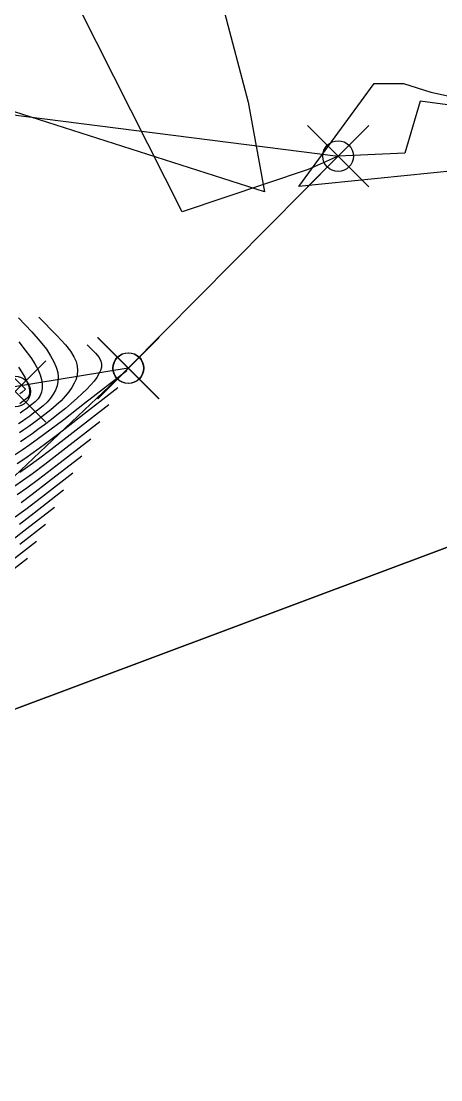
# Model space of a CAD drawing. Extents: x 83 to 1412852, y -76 to 4931706.
# Drawn here: x 1412711.89 to 1412722.84, y 4931544.86 to 4931572.48 of the extents above; entities that cross this region are included whole.
import ezdxf

# ---------------------------------------------------------------- set-up
doc = ezdxf.new("R2010")
doc.units = 0
doc.header["$MEASUREMENT"] = 0
doc.header["$PDMODE"] = 35
doc.header["$PDSIZE"] = 0.8
doc.layers.get('0').update_dxf_attribs({"color": 1, "linetype": 'CONTINUOUS'})
for name, color, linetype in [('Ground topo-Rev01', 1, 'CONTINUOUS'), ('New scratch layer', 1, 'CONTINUOUS'), ('nz-property-titles(LINZ DOWNLOAD)', 1, 'CONTINUOUS')]:
    doc.layers.add(name, color=color, linetype=linetype)

msp = doc.modelspace()

# ---------------------------------------------------------------- linework, layer by layer
for points in [[(1412711.814, 4931564.741), (1412712.163, 4931564.374), (1412712.38, 4931564.127), (1412712.545, 4931563.92), (1412712.657, 4931563.751), (1412712.744, 4931563.595), (1412712.805, 4931563.451), (1412712.841, 4931563.319), (1412712.852, 4931563.199), (1412712.845, 4931563.082), (1412712.823, 4931562.968), (1412712.783, 4931562.858), (1412712.727, 4931562.75), (1412712.655, 4931562.646), (1412712.566, 4931562.544), (1412712.46, 4931562.446), (1412712.338, 4931562.35), (1412712.222, 4931562.262), (1412712.112, 4931562.18), (1412712.008, 4931562.105), (1412711.91, 4931562.037), (1412711.819, 4931561.975)], [(1412712.35, 4931564.756), (1412712.82, 4931564.281), (1412713.042, 4931564.039), (1412713.173, 4931563.871), (1412713.265, 4931563.725), (1412713.319, 4931563.601), (1412713.351, 4931563.481), (1412713.362, 4931563.365), (1412713.352, 4931563.253), (1412713.32, 4931563.145), (1412713.273, 4931563.036), (1412713.21, 4931562.924), (1412713.132, 4931562.811), (1412713.038, 4931562.697), (1412712.928, 4931562.58), (1412712.803, 4931562.462), (1412712.663, 4931562.342), (1412712.507, 4931562.22), (1412712.358, 4931562.107), (1412712.218, 4931562.002), (1412712.085, 4931561.907), (1412711.96, 4931561.819), (1412711.843, 4931561.741)], [(1412711.825, 4931564.114), (1412711.996, 4931563.901), (1412712.137, 4931563.709), (1412712.248, 4931563.537), (1412712.33, 4931563.385), (1412712.383, 4931563.253), (1412712.418, 4931563.129), (1412712.435, 4931563.012), (1412712.434, 4931562.904), (1412712.417, 4931562.804), (1412712.381, 4931562.711), (1412712.328, 4931562.626), (1412712.257, 4931562.55), (1412712.169, 4931562.481), (1412712.085, 4931562.417), (1412712.006, 4931562.358), (1412711.931, 4931562.304), (1412711.86, 4931562.254)], [(1412713.61, 4931564.039), (1412713.825, 4931563.821), (1412713.92, 4931563.704), (1412713.965, 4931563.615), (1412713.986, 4931563.531), (1412713.981, 4931563.451), (1412713.959, 4931563.367), (1412713.919, 4931563.279), (1412713.863, 4931563.187), (1412713.789, 4931563.092), (1412713.701, 4931562.989), (1412713.598, 4931562.88), (1412713.48, 4931562.765), (1412713.349, 4931562.643), (1412713.202, 4931562.515), (1412713.041, 4931562.379), (1412712.866, 4931562.238), (1412712.675, 4931562.09), (1412712.495, 4931561.952), (1412712.324, 4931561.825), (1412712.162, 4931561.708), (1412712.01, 4931561.602), (1412711.868, 4931561.506)], [(1412646.87, 4931551.86), (1412664.06, 4931547.3), (1412680.47, 4931547.31), (1412698.54, 4931552.49), (1412706.91, 4931556.07), (1412714.69, 4931563.43)], [(1412711.455, 4931563.432), (1412712.004, 4931562.877)], [(1412714.645, 4931563.363), (1412713.543, 4931562.504), (1412712.997, 4931562.082), (1412712.638, 4931561.809), (1412712.344, 4931561.591), (1412712.115, 4931561.427), (1412711.911, 4931561.286), (1412711.731, 4931561.168)], [(1412711.82, 4931563.451), (1412711.914, 4931563.306), (1412711.99, 4931563.175), (1412712.047, 4931563.056), (1412712.086, 4931562.95), (1412712.106, 4931562.857), (1412712.107, 4931562.777), (1412712.09, 4931562.709), (1412712.054, 4931562.654), (1412712, 4931562.611), (1412711.949, 4931562.572), (1412711.9, 4931562.536), (1412711.853, 4931562.502)], [(1412714.409, 4931562.917), (1412713.355, 4931562.096), (1412712.832, 4931561.691), (1412712.487, 4931561.431), (1412712.204, 4931561.223), (1412711.983, 4931561.067), (1412711.785, 4931560.934)], [(1412712.004, 4931562.877), (1412711.901, 4931562.796), (1412711.85, 4931562.757)], [(1412714.174, 4931562.472), (1412713.167, 4931561.687), (1412712.666, 4931561.301), (1412712.336, 4931561.053), (1412712.064, 4931560.855), (1412711.851, 4931560.708)], [(1412713.938, 4931562.026), (1412712.979, 4931561.278), (1412712.501, 4931560.911), (1412712.185, 4931560.675), (1412711.924, 4931560.487), (1412711.719, 4931560.348)], [(1412713.703, 4931561.58), (1412712.791, 4931560.869), (1412712.336, 4931560.52), (1412712.035, 4931560.297), (1412711.785, 4931560.12)], [(1412713.467, 4931561.135), (1412712.603, 4931560.46), (1412712.171, 4931560.13), (1412711.884, 4931559.919)], [(1412713.232, 4931560.689), (1412712.415, 4931560.052), (1412712.006, 4931559.74), (1412711.733, 4931559.541)], [(1412712.996, 4931560.243), (1412712.227, 4931559.643), (1412711.841, 4931559.349)], [(1412712.761, 4931559.797), (1412712.039, 4931559.234), (1412711.676, 4931558.959)], [(1412712.525, 4931559.352), (1412711.85, 4931558.825)], [(1412712.29, 4931558.906), (1412711.662, 4931558.416)], [(1412712.055, 4931558.46), (1412711.474, 4931558.008)]]:
    msp.add_lwpolyline(points)
at = {"layer": 'Ground topo-Rev01', "color": 7}
for p in [(1412720.16, 4931568.96, 59.52), (1412714.68, 4931563.43, 61.97), (1412714.69, 4931563.43, 61.98), (1412711.73, 4931562.82, 60.68)]:
    msp.add_point(p, dxfattribs=at)
at = {"layer": 'New scratch layer', "color": 7, "linetype": 'Continuous', "flags": 128}
for points in [[(1412712.07, 4931575.468), (1412726.028, 4931574.123), (1412729.566, 4931573.35), (1412735.43, 4931573.78), (1412748.126, 4931572.39), (1412747.709, 4931570.973), (1412746.896, 4931570.175), (1412738.527, 4931569.467), (1412734.477, 4931568.482), (1412725.55, 4931569.96), (1412722.299, 4931570.396), (1412721.902, 4931569.041), (1412720.16, 4931568.96), (1412719.374, 4931568.614), (1412716.093, 4931567.503), (1412712.07, 4931575.468)], [(1412685.4, 4931570.65), (1412687.1, 4931569.23), (1412692.31, 4931569.97), (1412706.295, 4931572.432), (1412716.511, 4931575.315), (1412717.815, 4931570.368), (1412718.237, 4931568.028), (1412710.18, 4931570.606), (1412705.07, 4931568.53), (1412697.954, 4931567.043), (1412695.334, 4931566.456), (1412693.648, 4931566.583), (1412690.933, 4931565.395), (1412685.685, 4931566.055), (1412683.998, 4931567.338), (1412683.582, 4931568.629), (1412685.4, 4931570.65)], [(1412719.133, 4931568.163), (1412721.097, 4931570.857), (1412721.864, 4931570.857), (1412722.58, 4931570.627), (1412723.91, 4931570.345), (1412726.152, 4931570.093), (1412728.026, 4931569.808), (1412729.79, 4931569.757), (1412735.312, 4931570.013), (1412748.044, 4931572.382), (1412748.72, 4931569.83), (1412747.453, 4931569.113), (1412745.522, 4931568.478), (1412738.31, 4931566.05), (1412734.4, 4931566.256), (1412731.1, 4931567.53), (1412724.63, 4931568.72), (1412719.133, 4931568.163)], [(1412661.451, 4931553.371), (1412671.43, 4931552.25), (1412680.831, 4931552.515), (1412684.89, 4931554.52), (1412690.96, 4931557.29), (1412699.75, 4931563.42), (1412708.342, 4931567.097), (1412711.064, 4931570.114), (1412720.16, 4931568.96), (1412714.68, 4931563.43), (1412711.663, 4931562.935), (1412700.614, 4931556.309), (1412691.34, 4931552.07), (1412682.865, 4931548.659), (1412672.34, 4931547.94), (1412661.689, 4931549.31), (1412661.451, 4931553.371)]]:
    msp.add_lwpolyline(points, close=True, dxfattribs=at)
at = {"layer": 'nz-property-titles(LINZ DOWNLOAD)', "color": 7, "linetype": 'Continuous', "flags": 128}
for points in [[(1412682.698, 4931640.466), (1412710.054, 4931647.15), (1412737.411, 4931653.834), (1412764.203, 4931660.383), (1412779.006, 4931654.39), (1412775.741, 4931621.476), (1412777.168, 4931607.161), (1412789.245, 4931608.4), (1412777.36, 4931579.102), (1412649.678, 4931531.313), (1412643.411, 4931543.701), (1412638.895, 4931552.662), (1412621.576, 4931587.766), (1412660.662, 4931597.302), (1412699.748, 4931606.839), (1412682.698, 4931640.466)], [(1412665.043, 4931501.039), (1412649.678, 4931531.313), (1412777.36, 4931579.102), (1412789.245, 4931608.4), (1412803.807, 4931644.35), (1412822.41, 4931636.814), (1412795.972, 4931571.554), (1412819.282, 4931562.111), (1412842.594, 4931552.667), (1412850.439, 4931549.488), (1412851.728, 4931506.659), (1412665.043, 4931501.039)]]:
    msp.add_lwpolyline(points, close=True, dxfattribs=at)

doc.saveas('drawing.dxf')
